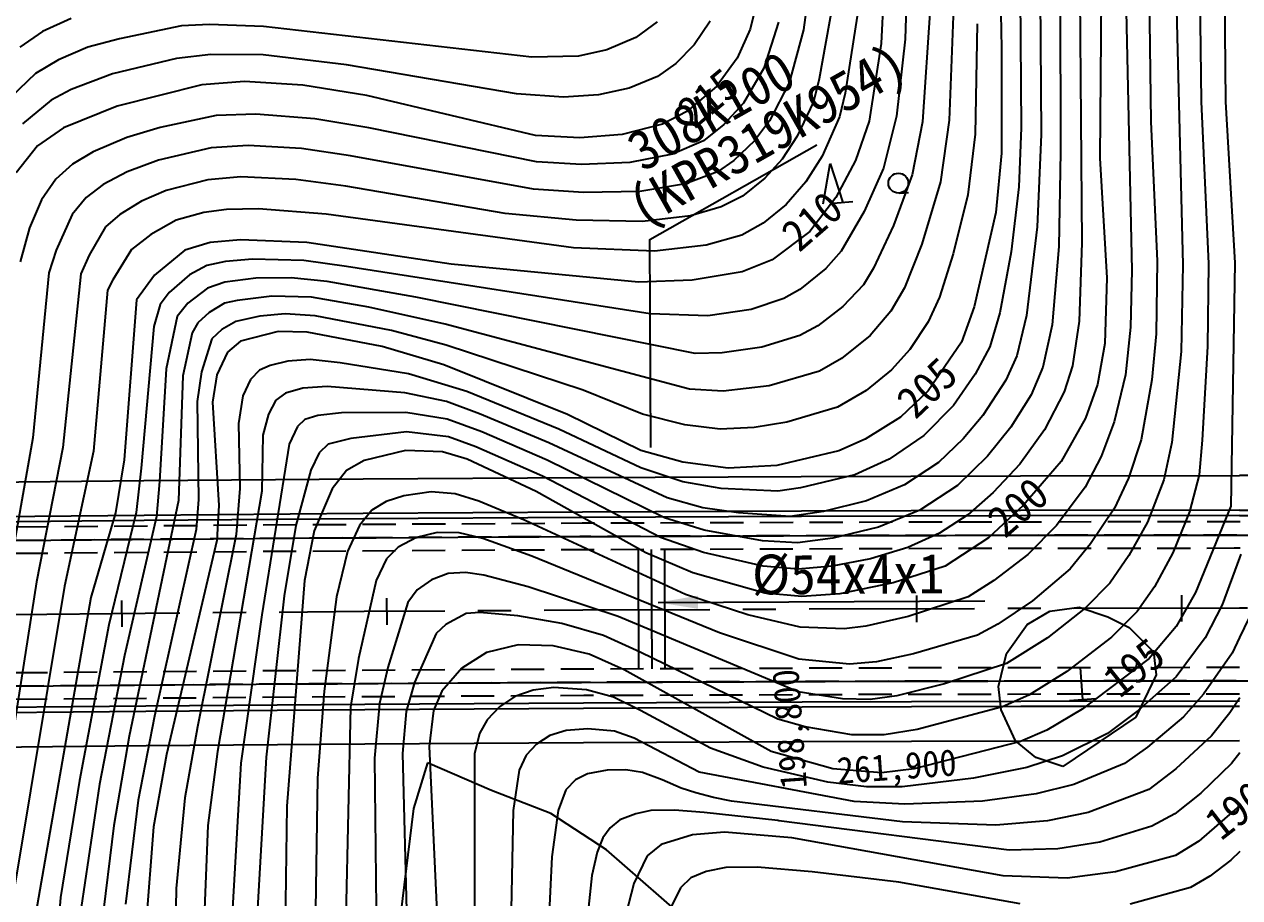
# Model space of a CAD drawing. Header units: millimetres. Extents: x 11366 to 12162, y 1103 to 1810.
# Drawn here: x 11704.6 to 11796.4, y 1455.7 to 1521.6 of the extents above; entities that cross this region are included whole.
import ezdxf
from ezdxf.enums import TextEntityAlignment as Align
from ezdxf.xclip import XClip

# ---------------------------------------------------------------- set-up
doc = ezdxf.new("R2010")
doc.units = ezdxf.units.MM
doc.header["$LTSCALE"] = 10
doc.header["$MEASUREMENT"] = 0
doc.header["$XCLIPFRAME"] = 2
doc.linetypes.add('CENTER', pattern=[2, 1.25, -0.25, 0.25, -0.25])
doc.linetypes.add('HIDDEN', pattern=[0.375, 0.25, -0.125])
doc.layers.add('TZ-BASE', color=253, linetype='Continuous')
doc.layers.add('TZ-CABL', color=4, linetype='Continuous')
doc.styles.add('HANA', font='GulimChe.ttf')
doc.styles.get("Standard").update_dxf_attribs({"font": 'GulimChe.ttf'})
doc.linetypes.add('ZIGZAG', pattern='A,0.0001,-0.2,[131,ltypeshp.shx,S=0.2,R=0,X=-0.2,Y=0],-0.4,[131,ltypeshp.shx,S=0.2,R=180,X=0.2,Y=0],-0.2', length=0.8001)
doc.dimstyles.get("Standard").update_dxf_attribs({"dimtxt": 0.18, "dimasz": 0.18, "dimexe": 0.18, "dimexo": 0.0625, "dimgap": 0.09, "dimtad": 0, "dimtih": 1, "dimtoh": 1, "dimdec": 4, "dimzin": 0, "dimdsep": 46, "dimtxsty": 'Standard', "dimcen": 0.09, "dimadec": 0, "dimazin": 0, "dimtfac": 1, "dimtdec": 4, "dimtofl": 0, "dimtmove": 0, "dimatfit": 3, "dimfxl": 0, "dimtolj": 1, "dimtzin": 0, "dimarcsym": 0})

# ---------------------------------------------------------------- blocks, each defined once
blk = doc.blocks.new('JD-DHDFH546DFH43')
at = {"layer": 'TZ-BASE'}
for p, q in [((325.656, 78.581, 205), (326.357, 48.383, 205)), ((337.225, 73.513, 198), (337.633, 42.822, 198)), ((339.16, 67.235, 197), (340.047, 32.045, 197)), ((343.031, 67.029, 195), (343.262, 44.327, 195)), ((341.17, 66.579, 196), (341.416, 44.348, 196)), ((317.802, 59.417, 210), (317.259, 48.731, 210)), ((332.206, 57.222, 201), (332.423, 33.694, 201)), ((333.897, 57.559, 200), (333.782, 40.095, 200)), ((319.296, 55.973, 209), (319.078, 49.051, 209)), ((335.625, 56.775, 199), (336.188, 31.632, 199)), ((330.761, 54.794, 202), (330.812, 40.555, 202)), ((327.749, 53.638, 204), (327.844, 42.372, 204)), ((329.267, 53.652, 203), (329.331, 41.86, 203)), ((307.957, 52.171, 215), (307.385, 49.814, 215)), ((311.737, 52.216, 213), (311.399, 49.774, 213)), ((313.594, 51.644, 212), (312.591, 46.082, 212)), ((320.95, 51.429, 208), (320.387, 42.832, 208)), ((322.728, 51.441, 207), (322.391, 42.941, 207)), ((256.109, 50.619, 218), (253.955, 49.64, 218)), ((315.445, 50.79, 211), (314.544, 45.001, 211)), ((253.955, 49.64, 218), (252.25, 48.459, 218)), ((264.441, 50.079, 217), (259.752, 49.098, 217)), ((266.551, 50.166, 217), (264.441, 50.079, 217)), ((270.645, 50.018, 217), (266.551, 50.166, 217)), ((290.883, 47.699, 217), (270.645, 50.018, 217)), ((300.365, 50.364, 217), (298.749, 49.18, 217)), ((304.355, 50.432, 216), (303.152, 48.629, 216)), ((307.385, 49.814, 215), (306.4, 47.618, 215)), ((309.516, 50.337, 214), (308.408, 46.886, 214)), ((311.399, 49.774, 213), (310.329, 45.779, 213)), ((324.518, 50.21, 206), (324.35, 41.887, 206)), ((259.752, 49.098, 217), (257.378, 48.448, 217)), ((298.749, 49.18, 217), (296.56, 48.251, 217)), ((317.259, 48.731, 210), (316.366, 42.881, 210)), ((319.078, 49.051, 209), (318.426, 43.251, 209)), ((257.378, 48.448, 217), (255.152, 47.512, 217)), ((266.669, 47.914, 216), (264.071, 47.603, 216)), ((270.605, 47.892, 216), (266.669, 47.914, 216)), ((276.906, 47.121, 216), (270.605, 47.892, 216)), ((294.413, 47.772, 217), (290.883, 47.699, 217)), ((296.56, 48.251, 217), (294.413, 47.772, 217)), ((303.152, 48.629, 216), (301.761, 47.23, 216)), ((326.357, 48.383, 205), (326.357, 40.453, 205)), ((255.152, 47.512, 217), (253.427, 46.466, 217)), ((264.071, 47.603, 216), (259.223, 46.437, 216)), ((289.735, 44.94, 216), (276.906, 47.121, 216)), ((301.761, 47.23, 216), (300.368, 46.258, 216)), ((306.4, 47.618, 215), (304.839, 45.49, 215)), ((308.408, 46.886, 214), (306.864, 44.232, 214)), ((253.427, 46.466, 217), (250.944, 44.117, 217)), ((259.223, 46.437, 216), (256.114, 45.257, 216)), ((300.368, 46.258, 216), (298.233, 45.367, 216)), ((312.591, 46.082, 212), (312.151, 44.327, 212)), ((256.114, 45.257, 216), (254.603, 44.472, 216)), ((265.99, 45.619, 215), (259.588, 44.015, 215)), ((269.2, 45.871, 215), (265.99, 45.619, 215)), ((273.602, 45.586, 215), (269.2, 45.871, 215)), ((278.439, 44.822, 215), (273.602, 45.586, 215)), ((298.233, 45.367, 216), (295.927, 44.852, 216)), ((304.839, 45.49, 215), (302.59, 43.594, 215)), ((310.329, 45.779, 213), (308.842, 42.902, 213)), ((314.544, 45.001, 211), (314.107, 43.199, 211)), ((254.603, 44.472, 216), (252.435, 42.686, 216)), ((291.18, 41.789, 215), (278.439, 44.822, 215)), ((293.27, 44.686, 216), (289.735, 44.94, 216)), ((295.927, 44.852, 216), (293.27, 44.686, 216)), ((306.864, 44.232, 214), (305.389, 42.632, 214)), ((312.151, 44.327, 212), (310.92, 41.757, 212)), ((341.416, 44.348, 196), (341.982, 32.101, 196)), ((343.262, 44.327, 195), (343.956, 32.186, 195)), ((259.588, 44.015, 215), (255.535, 42.38, 215)), ((267.051, 43.304, 214), (262.836, 42.404, 214)), ((270.067, 43.408, 214), (267.051, 43.304, 214)), ((274.508, 43.062, 214), (270.067, 43.408, 214)), ((302.59, 43.594, 215), (300.754, 42.639, 215)), ((314.107, 43.199, 211), (312.798, 40.243, 211)), ((318.426, 43.251, 209), (317.443, 39.342, 209)), ((255.535, 42.38, 215), (253.569, 41.005, 215)), ((262.836, 42.404, 214), (260.307, 41.653, 214)), ((278.584, 42.365, 214), (274.508, 43.062, 214)), ((291.242, 39.805, 214), (278.584, 42.365, 214)), ((300.754, 42.639, 215), (297.71, 41.879, 215)), ((305.389, 42.632, 214), (303.853, 41.397, 214)), ((308.842, 42.902, 213), (307.711, 41.386, 213)), ((316.366, 42.881, 210), (315.328, 39.899, 210)), ((320.387, 42.832, 208), (319.591, 38.824, 208)), ((322.391, 42.941, 207), (321.739, 38.306, 207)), ((327.844, 42.372, 204), (327.656, 37.927, 204)), ((337.633, 42.822, 198), (338.096, 32.346, 198)), ((260.307, 41.653, 214), (257.765, 40.555, 214)), ((294.511, 41.608, 215), (291.18, 41.789, 215)), ((297.71, 41.879, 215), (294.511, 41.608, 215)), ((303.853, 41.397, 214), (301.508, 40.382, 214)), ((307.711, 41.386, 213), (306.136, 39.906, 213)), ((310.92, 41.757, 212), (309.792, 40.007, 212)), ((324.35, 41.887, 206), (323.817, 37.314, 206)), ((329.331, 41.86, 203), (329.046, 34.897, 203)), ((253.569, 41.005, 215), (251.961, 38.974, 215)), ((257.765, 40.555, 214), (256.212, 39.635, 214)), ((266.68, 40.869, 213), (262.713, 39.935, 213)), ((269.47, 41.048, 213), (266.68, 40.869, 213)), ((273.513, 40.809, 213), (269.47, 41.048, 213)), ((277.198, 40.272, 213), (273.513, 40.809, 213)), ((301.508, 40.382, 214), (298.297, 39.746, 214)), ((326.357, 40.453, 205), (325.917, 35.98, 205)), ((330.812, 40.555, 202), (330.685, 33.411, 202)), ((256.212, 39.635, 214), (254.945, 38.491, 214)), ((262.713, 39.935, 213), (260.346, 39.053, 213)), ((291.006, 37.742, 213), (277.198, 40.272, 213)), ((294.642, 39.601, 214), (291.242, 39.805, 214)), ((298.297, 39.746, 214), (294.642, 39.601, 214)), ((306.136, 39.906, 213), (304.904, 39.057, 213)), ((309.792, 40.007, 212), (308.477, 38.566, 212)), ((312.798, 40.243, 211), (311.577, 38.292, 211)), ((312.88, 36.642, 209.94), (313.412, 39.688, 209.94)), ((313.412, 39.688, 209.94), (314.376, 36.75, 209.94)), ((315.328, 39.899, 210), (313.853, 37.126, 210)), ((333.782, 40.095, 200), (334.292, 31.059, 200)), ((260.346, 39.053, 213), (258.542, 38.094, 213)), ((268.915, 38.675, 212), (266.434, 38.441, 212)), ((273.068, 38.48, 212), (268.915, 38.675, 212)), ((304.904, 39.057, 213), (302.486, 38.148, 213)), ((308.477, 38.566, 212), (306.787, 37.206, 212)), ((317.443, 39.342, 209), (315.988, 36.058, 209)), ((319.591, 38.824, 208), (318.202, 34.994, 208)), ((254.945, 38.491, 214), (253.875, 36.936, 214)), ((258.542, 38.094, 213), (257.241, 37.117, 213)), ((263.288, 37.644, 212), (261.424, 36.841, 212)), ((266.434, 38.441, 212), (263.288, 37.644, 212)), ((276.837, 37.978, 212), (273.068, 38.48, 212)), ((288.866, 35.914, 212), (276.837, 37.978, 212)), ((294.795, 37.497, 213), (291.006, 37.742, 213)), ((302.486, 38.148, 213), (299.045, 37.573, 213)), ((311.577, 38.292, 211), (310.097, 36.601, 211)), ((321.739, 38.306, 207), (320.333, 33.608, 207)), ((327.656, 37.927, 204), (327.076, 33.019, 204)), ((253.875, 36.936, 214), (252.98, 34.83, 214)), ((257.241, 37.117, 213), (256.186, 35.832, 213)), ((261.424, 36.841, 212), (259.797, 35.837, 212)), ((299.045, 37.573, 213), (294.795, 37.497, 213)), ((306.787, 37.206, 212), (305.175, 36.405, 212)), ((313.853, 37.126, 210), (311.873, 34.557, 210)), ((313.628, 36.696, 209.94), (315.124, 36.804, 209.94)), ((318.617, 37.452, 209.94), (319.315, 37.503, 209.94)), ((323.817, 37.314, 206), (322.697, 32.873, 206)), ((256.186, 35.832, 213), (254.975, 33.141, 213)), ((259.797, 35.837, 212), (258.715, 34.912, 212)), ((266.118, 35.983, 211), (264.039, 35.402, 211)), ((267.841, 36.22, 211), (266.118, 35.983, 211)), ((270.258, 36.255, 211), (267.841, 36.22, 211)), ((275.363, 35.857, 211), (270.258, 36.255, 211)), ((294.045, 33.31, 211), (275.363, 35.857, 211)), ((294.244, 35.407, 212), (288.866, 35.914, 212)), ((305.175, 36.405, 212), (302.873, 35.741, 212)), ((310.097, 36.601, 211), (308.352, 35.174, 211)), ((315.988, 36.058, 209), (314.232, 33.06, 209)), ((325.917, 35.98, 205), (324.284, 28.864, 205)), ((258.715, 34.912, 212), (257.481, 32.76, 212)), ((264.039, 35.402, 211), (262.118, 34.327, 211)), ((299.254, 35.306, 212), (294.244, 35.407, 212)), ((302.873, 35.741, 212), (299.254, 35.306, 212)), ((308.352, 35.174, 211), (306.745, 34.284, 211)), ((318.202, 34.994, 208), (316.681, 31.778, 208)), ((329.046, 34.897, 203), (328.236, 28.219, 203)), ((252.98, 34.83, 214), (252.257, 32.253, 214)), ((262.118, 34.327, 211), (260.67, 33.191, 211)), ((306.745, 34.284, 211), (304.054, 33.513, 211)), ((311.873, 34.557, 210), (309.04, 32.408, 210)), ((254.975, 33.141, 213), (254.435, 31.434, 213)), ((260.67, 33.191, 211), (259.249, 30.895, 211)), ((264.683, 33.133, 210), (262.402, 31.265, 210)), ((266.606, 33.723, 210), (264.683, 33.133, 210)), ((268.897, 33.928, 210), (266.606, 33.723, 210)), ((273.894, 33.727, 210), (268.897, 33.928, 210)), ((284.801, 32.076, 210), (273.894, 33.727, 210)), ((300.161, 33.077, 211), (294.045, 33.31, 211)), ((304.054, 33.513, 211), (300.161, 33.077, 211)), ((314.232, 33.06, 209), (313.096, 31.752, 209)), ((320.333, 33.608, 207), (319.016, 30.299, 207)), ((330.685, 33.411, 202), (330.175, 27.505, 202)), ((332.423, 33.694, 201), (332.212, 27.798, 201)), ((257.481, 32.76, 212), (256.832, 31.347, 212)), ((267.754, 32.289, 209), (266.358, 31.981, 209)), ((269.804, 32.462, 209), (267.754, 32.289, 209)), ((273.677, 32.362, 209), (269.804, 32.462, 209)), ((276.912, 31.899, 209), (273.677, 32.362, 209)), ((309.04, 32.408, 210), (306.758, 31.512, 210)), ((322.697, 32.873, 206), (321.662, 29.604, 206)), ((327.076, 33.019, 204), (326.23, 28.417, 204)), ((338.096, 32.346, 198), (338.017, 26.83, 198)), ((343.956, 32.186, 195), (343.664, 13.827, 195)), ((254.435, 31.434, 213), (253.214, 18.985, 213)), ((256.832, 31.347, 212), (255.479, 18.259, 212)), ((262.402, 31.265, 210), (261.042, 29.402, 210)), ((265.035, 31.282, 209), (263.507, 29.954, 209)), ((266.358, 31.981, 209), (265.035, 31.282, 209)), ((299.827, 28.337, 209), (276.912, 31.899, 209)), ((298.935, 30.728, 210), (284.801, 32.076, 210)), ((306.758, 31.512, 210), (302.985, 30.869, 210)), ((313.096, 31.752, 209), (311.119, 30.179, 209)), ((316.681, 31.778, 208), (315.926, 30.516, 208)), ((336.188, 31.632, 199), (336.093, 27.323, 199)), ((340.047, 32.045, 197), (339.906, 25.499, 197)), ((341.982, 32.101, 196), (341.892, 25.884, 196)), ((259.249, 30.895, 211), (258.858, 30.132, 211)), ((266.412, 30.28, 208), (264.923, 29.139, 208)), ((267.715, 30.736, 208), (266.412, 30.28, 208)), ((270.044, 31.036, 208), (267.715, 30.736, 208)), ((272.719, 31.053, 208), (270.044, 31.036, 208)), ((275.446, 30.767, 208), (272.719, 31.053, 208)), ((282.129, 29.589, 208), (275.446, 30.767, 208)), ((302.985, 30.869, 210), (298.935, 30.728, 210)), ((315.926, 30.516, 208), (314.369, 28.887, 208)), ((319.016, 30.299, 207), (318.003, 28.531, 207)), ((334.292, 31.059, 200), (334.158, 26.106, 200)), ((258.858, 30.132, 211), (257.789, 17.966, 211)), ((261.042, 29.402, 210), (260.106, 17.334, 210)), ((263.507, 29.954, 209), (262.843, 29.033, 209)), ((271.257, 29.682, 207), (268.645, 29.335, 207)), ((274.259, 29.593, 207), (271.257, 29.682, 207)), ((278.583, 28.844, 207), (274.259, 29.593, 207)), ((303.214, 25.348, 208), (282.129, 29.589, 208)), ((309.912, 29.489, 209), (307.454, 28.676, 209)), ((311.119, 30.179, 209), (309.912, 29.489, 209)), ((321.662, 29.604, 206), (320.813, 27.727, 206)), ((262.843, 29.033, 209), (262.353, 27.374, 209)), ((264.923, 29.139, 208), (264.111, 28.139, 208)), ((267.701, 29.148, 207), (266.531, 28.434, 207)), ((268.645, 29.335, 207), (267.701, 29.148, 207)), ((284.352, 27.568, 207), (278.583, 28.844, 207)), ((307.454, 28.676, 209), (304.182, 28.176, 209)), ((314.369, 28.887, 208), (312.476, 27.423, 208)), ((318.003, 28.531, 207), (316.428, 26.707, 207)), ((324.284, 28.864, 205), (323.334, 26.189, 205)), ((264.111, 28.139, 208), (263.297, 24.184, 208)), ((265.674, 27.649, 207), (265.24, 26.915, 207)), ((266.531, 28.434, 207), (265.674, 27.649, 207)), ((268.55, 27.767, 206), (267.483, 27.162, 206)), ((270.354, 28.151, 206), (268.55, 27.767, 206)), ((272.275, 28.337, 206), (270.354, 28.151, 206)), ((274.531, 28.192, 206), (272.275, 28.337, 206)), ((280.304, 27.076, 206), (274.531, 28.192, 206)), ((302.782, 22.643, 207), (284.352, 27.568, 207)), ((304.182, 28.176, 209), (299.827, 28.337, 209)), ((320.813, 27.727, 206), (319.432, 25.66, 206)), ((326.23, 28.417, 204), (325.471, 25.853, 204)), ((328.236, 28.219, 203), (327.494, 25.171, 203)), ((332.212, 27.798, 201), (331.695, 24.423, 201)), ((262.353, 27.374, 209), (261.41, 16.705, 209)), ((265.24, 26.915, 207), (264.533, 23.653, 207)), ((267.483, 27.162, 206), (266.725, 26.462, 206)), ((271.751, 27.015, 205), (268.887, 26.268, 205)), ((273.941, 26.952, 205), (271.751, 27.015, 205)), ((279.602, 25.886, 205), (273.941, 26.952, 205)), ((284.429, 25.964, 206), (280.304, 27.076, 206)), ((311.12, 26.696, 208), (308.265, 25.833, 208)), ((312.476, 27.423, 208), (311.12, 26.696, 208)), ((316.428, 26.707, 207), (314.262, 24.964, 207)), ((330.175, 27.505, 202), (329.468, 24.308, 202)), ((336.093, 27.323, 199), (335.714, 23.726, 199)), ((338.017, 26.83, 198), (337.693, 23.365, 198)), ((266.725, 26.462, 206), (265.941, 23.975, 206)), ((268.887, 26.268, 205), (267.904, 25.445, 205)), ((284.245, 24.486, 205), (279.602, 25.886, 205)), ((294.762, 22.572, 206), (284.429, 25.964, 206)), ((308.265, 25.833, 208), (305.258, 25.394, 208)), ((323.334, 26.189, 205), (320.8, 22.527, 205)), ((325.471, 25.853, 204), (324.368, 23.791, 204)), ((334.158, 26.106, 200), (333.599, 23.008, 200)), ((341.892, 25.884, 196), (341.497, 18.801, 196)), ((267.904, 25.445, 205), (267.115, 23.734, 205)), ((274.167, 24.887, 204), (272.48, 24.772, 204)), ((276.431, 24.644, 204), (274.167, 24.887, 204)), ((305.258, 25.394, 208), (303.214, 25.348, 208)), ((314.262, 24.964, 207), (312.603, 24.02, 207)), ((319.432, 25.66, 206), (318.042, 24.11, 206)), ((327.494, 25.171, 203), (326.685, 23.343, 203)), ((339.906, 25.499, 197), (339.197, 18.629, 197)), ((263.297, 24.184, 208), (262.788, 15.685, 208)), ((265.941, 23.975, 206), (265.617, 21.723, 206)), ((270.324, 24.083, 204), (269.644, 23.394, 204)), ((271.138, 24.44, 204), (270.324, 24.083, 204)), ((272.48, 24.772, 204), (271.138, 24.44, 204)), ((281.583, 23.802, 204), (276.431, 24.644, 204)), ((293.578, 20.747, 205), (284.245, 24.486, 205)), ((312.603, 24.02, 207), (308.808, 22.911, 207)), ((318.042, 24.11, 206), (316.133, 22.562, 206)), ((329.468, 24.308, 202), (328.575, 22.23, 202)), ((331.695, 24.423, 201), (331.083, 22.447, 201)), ((264.533, 23.653, 207), (264.21, 14.263, 207)), ((267.115, 23.734, 205), (266.793, 21.665, 205)), ((269.644, 23.394, 204), (269.071, 22.14, 204)), ((285.98, 22.475, 204), (281.583, 23.802, 204)), ((324.368, 23.791, 204), (322.718, 21.423, 204)), ((326.685, 23.343, 203), (324.949, 20.678, 203)), ((333.599, 23.008, 200), (332.68, 20.455, 200)), ((335.714, 23.726, 199), (334.865, 20.188, 199)), ((337.693, 23.365, 198), (336.881, 18.844, 198)), ((269.071, 22.14, 204), (268.747, 20.063, 204)), ((272.303, 22.355, 203), (271.576, 21.837, 203)), ((273.611, 22.72, 203), (272.303, 22.355, 203)), ((275.434, 22.856, 203), (273.611, 22.72, 203)), ((281.298, 22.379, 203), (275.434, 22.856, 203)), ((284.437, 21.714, 203), (281.298, 22.379, 203)), ((292.931, 19.645, 204), (285.98, 22.475, 204)), ((299.236, 20.758, 206), (294.762, 22.572, 206)), ((305.326, 22.503, 207), (302.782, 22.643, 207)), ((308.808, 22.911, 207), (305.326, 22.503, 207)), ((316.133, 22.562, 206), (313.977, 21.308, 206)), ((320.8, 22.527, 205), (318.717, 20.553, 205)), ((328.575, 22.23, 202), (327.058, 19.783, 202)), ((331.083, 22.447, 201), (329.606, 19.598, 201)), ((265.617, 21.723, 206), (265.72, 14.319, 206)), ((266.793, 21.665, 205), (267.263, 13.879, 205)), ((271.576, 21.837, 203), (271.001, 20.773, 203)), ((286.939, 20.803, 203), (284.437, 21.714, 203)), ((313.977, 21.308, 206), (310.139, 20.161, 206)), ((322.718, 21.423, 204), (320.49, 19.149, 204)), ((271.001, 20.773, 203), (270.592, 19.178, 203)), ((273.757, 20.37, 202), (273.195, 19.834, 202)), ((274.742, 20.668, 202), (273.757, 20.37, 202)), ((276.525, 20.869, 202), (274.742, 20.668, 202)), ((281.388, 20.888, 202), (276.525, 20.869, 202)), ((284.51, 20.38, 202), (281.388, 20.888, 202)), ((287.121, 19.431, 202), (284.51, 20.38, 202)), ((292.18, 18.613, 203), (286.939, 20.803, 203)), ((299.128, 18.019, 205), (293.578, 20.747, 205)), ((302.431, 19.952, 206), (299.236, 20.758, 206)), ((318.717, 20.553, 205), (316.06, 18.877, 205)), ((324.949, 20.678, 203), (323.46, 18.903, 203)), ((332.68, 20.455, 200), (330.848, 17.205, 200)), ((334.865, 20.188, 199), (333.866, 17.578, 199)), ((268.747, 20.063, 204), (268.837, 15.164, 204)), ((273.195, 19.834, 202), (272.57, 18.501, 202)), ((281.418, 19.43, 201), (277.237, 18.93, 201)), ((284.591, 19.061, 201), (281.418, 19.43, 201)), ((292.059, 17.297, 202), (287.121, 19.431, 202)), ((299.11, 16.712, 204), (292.931, 19.645, 204)), ((305.118, 19.644, 206), (302.431, 19.952, 206)), ((307.672, 19.754, 206), (305.118, 19.644, 206)), ((310.139, 20.161, 206), (307.672, 19.754, 206)), ((327.058, 19.783, 202), (325.295, 17.597, 202)), ((329.606, 19.598, 201), (327.732, 17.004, 201)), ((253.214, 18.985, 213), (251.301, 8.148, 213)), ((272.57, 18.501, 202), (270.497, 5.632, 202)), ((270.592, 19.178, 203), (270.5, 14.964, 203)), ((275.524, 18.511, 201), (274.842, 17.85, 201)), ((277.237, 18.93, 201), (275.524, 18.511, 201)), ((286.665, 18.313, 201), (284.591, 19.061, 201)), ((301.11, 14.448, 203), (292.18, 18.613, 203)), ((316.06, 18.877, 205), (314.068, 18.002, 205)), ((320.49, 19.149, 204), (317.864, 17.365, 204)), ((323.46, 18.903, 203), (321.583, 17.122, 203)), ((336.881, 18.844, 198), (335.934, 15.937, 198)), ((339.197, 18.629, 197), (338.607, 15.813, 197)), ((341.497, 18.801, 196), (341.26, 16.19, 196)), ((255.479, 18.259, 212), (253.487, 8.126, 212)), ((257.789, 17.966, 211), (255.616, 7.779, 211)), ((274.842, 17.85, 201), (274.2, 16.552, 201)), ((281.352, 18.022, 200), (278.227, 17.275, 200)), ((284.146, 17.922, 200), (281.352, 18.022, 200)), ((286.001, 17.364, 200), (284.146, 17.922, 200)), ((291.703, 16.079, 201), (286.665, 18.313, 201)), ((302.279, 17.143, 205), (299.128, 18.019, 205)), ((314.068, 18.002, 205), (309.375, 16.902, 205)), ((325.295, 17.597, 202), (323.017, 15.397, 202)), ((333.866, 17.578, 199), (332.656, 15.256, 199)), ((260.106, 17.334, 210), (259.453, 13.326, 210)), ((261.41, 16.705, 209), (261.028, 13.361, 209)), ((274.2, 16.552, 201), (273.083, 12.378, 201)), ((278.227, 17.275, 200), (276.909, 16.509, 200)), ((291.219, 14.943, 200), (286.001, 17.364, 200)), ((300.916, 12.946, 202), (292.059, 17.297, 202)), ((302.289, 15.661, 204), (299.11, 16.712, 204)), ((305.72, 16.699, 205), (302.279, 17.143, 205)), ((309.375, 16.902, 205), (305.72, 16.699, 205)), ((317.864, 17.365, 204), (315.281, 16.189, 204)), ((321.583, 17.122, 203), (319.028, 15.449, 203)), ((327.732, 17.004, 201), (325.719, 14.846, 201)), ((330.848, 17.205, 200), (327.98, 13.881, 200)), ((262.788, 15.685, 208), (262.553, 13.051, 208)), ((276.909, 16.509, 200), (275.816, 15.127, 200)), ((300.608, 11.463, 201), (291.703, 16.079, 201)), ((305.176, 15.155, 204), (302.289, 15.661, 204)), ((315.281, 16.189, 204), (311.162, 15.204, 204)), ((335.934, 15.937, 198), (334.875, 13.685, 198)), ((338.607, 15.813, 197), (337.371, 12.62, 197)), ((341.26, 16.19, 196), (340.547, 13.399, 196)), ((348.726, 16.129, -255), (344.303, 16.129, -255)), ((348.726, 16.129, -255), (344.303, 16.129, -255)), ((270.5, 14.964, 203), (267.169, -4.674, 203)), ((268.837, 15.164, 204), (268.574, 11.69, 204)), ((275.816, 15.127, 200), (274.469, 11.972, 200)), ((283.294, 14.901, 199), (281.22, 14.616, 199)), ((285.109, 14.757, 199), (283.294, 14.901, 199)), ((286.898, 14.203, 199), (285.109, 14.757, 199)), ((299.494, 10.295, 200), (291.219, 14.943, 200)), ((309.452, 14.963, 204), (305.176, 15.155, 204)), ((311.162, 15.204, 204), (309.452, 14.963, 204)), ((319.028, 15.449, 203), (316.161, 14.218, 203)), ((323.017, 15.397, 202), (320.191, 13.533, 202)), ((325.719, 14.846, 201), (323.808, 13.171, 201)), ((332.656, 15.256, 199), (330.492, 12.361, 199)), ((264.21, 14.263, 207), (260.502, -3.523, 207)), ((265.72, 14.319, 206), (265.563, 12.057, 206)), ((267.263, 13.879, 205), (267.122, 11.242, 205)), ((279.886, 14.18, 199), (278.815, 13.52, 199)), ((281.22, 14.616, 199), (279.886, 14.18, 199)), ((290.398, 12.757, 199), (286.898, 14.203, 199)), ((303.803, 13.708, 203), (301.11, 14.448, 203)), ((316.161, 14.218, 203), (312.905, 13.422, 203)), ((327.98, 13.881, 200), (325.359, 11.436, 200)), ((343.664, 13.827, 195), (341.005, 7.32, 195)), ((259.453, 13.326, 210), (257.588, 6.926, 210)), ((261.028, 13.361, 209), (258.968, 4.866, 209)), ((262.553, 13.051, 208), (260.128, 2.554, 208)), ((278.815, 13.52, 199), (277.87, 12.372, 199)), ((303.9, 12.015, 202), (300.916, 12.946, 202)), ((306.485, 13.315, 203), (303.803, 13.708, 203)), ((310.401, 13.038, 203), (306.485, 13.315, 203)), ((312.905, 13.422, 203), (310.401, 13.038, 203)), ((320.191, 13.533, 202), (317.058, 12.245, 202)), ((323.808, 13.171, 201), (321.657, 11.785, 201)), ((334.875, 13.685, 198), (333.077, 10.975, 198)), ((340.547, 13.399, 196), (339.282, 10.296, 196)), ((344.308, 13.529, -255), (360.707, 13.527, -255)), ((344.308, 13.129, -255), (360.706, 13.127, -255)), ((265.563, 12.057, 206), (262.411, -2.006, 206)), ((273.083, 12.378, 201), (272.205, 7.066, 201)), ((274.469, 11.972, 200), (273.717, 8.208, 200)), ((277.87, 12.372, 199), (276.979, 10.406, 199)), ((302.503, 7.168, 199), (290.398, 12.757, 199)), ((308.299, 11.216, 202), (303.9, 12.015, 202)), ((317.058, 12.245, 202), (313.622, 11.423, 202)), ((330.492, 12.361, 199), (328.327, 10.184, 199)), ((337.371, 12.62, 197), (335.956, 10.098, 197)), ((267.122, 11.242, 205), (263.312, -4.904, 205)), ((268.574, 11.69, 204), (265.656, -2.832, 204)), ((282.19, 11.472, 198), (280.801, 10.742, 198)), ((283.757, 11.83, 198), (282.19, 11.472, 198)), ((285.397, 11.82, 198), (283.757, 11.83, 198)), ((287.183, 11.383, 198), (285.397, 11.82, 198)), ((290.89, 10.057, 198), (287.183, 11.383, 198)), ((303.846, 10.321, 201), (300.608, 11.463, 201)), ((310.944, 11.068, 202), (308.299, 11.216, 202)), ((313.622, 11.423, 202), (310.944, 11.068, 202)), ((321.657, 11.785, 201), (319.274, 10.704, 201)), ((325.359, 11.436, 200), (322.084, 9.295, 200)), ((276.979, 10.406, 199), (276.155, 6.976, 199)), ((280.801, 10.742, 198), (279.931, 9.844, 198)), ((303.051, 8.787, 200), (299.494, 10.295, 200)), ((308.343, 9.293, 201), (303.846, 10.321, 201)), ((319.274, 10.704, 201), (316.47, 9.86, 201)), ((328.327, 10.184, 199), (325.769, 8.208, 199)), ((333.077, 10.975, 198), (331.53, 9.109, 198)), ((335.956, 10.098, 197), (334.532, 8.021, 197)), ((339.282, 10.296, 196), (337.891, 7.739, 196)), ((344.414, 10.211, -61), (344.313, 9.934, -61)), ((279.931, 9.844, 198), (279.135, 8.206, 198)), ((305.057, 4.259, 198), (290.89, 10.057, 198)), ((310.995, 9.072, 201), (308.343, 9.293, 201)), ((313.552, 9.288, 201), (310.995, 9.072, 201)), ((316.47, 9.86, 201), (313.552, 9.288, 201)), ((322.084, 9.295, 200), (318.163, 8.051, 200)), ((344.313, 9.934, 194), (343.01, 6.375, 194)), ((283.312, 8.267, 197), (282.225, 7.511, 197)), ((284.582, 8.744, 197), (283.312, 8.267, 197)), ((285.871, 8.832, 197), (284.582, 8.744, 197)), ((287.258, 8.609, 197), (285.871, 8.832, 197)), ((290.606, 7.74, 197), (287.258, 8.609, 197)), ((308.474, 7.272, 200), (303.051, 8.787, 200)), ((331.53, 9.109, 198), (328.694, 6.687, 198)), ((253.487, 8.126, 212), (249.63, -16.614, 212)), ((255.616, 7.779, 211), (251.765, -15.384, 211)), ((273.717, 8.208, 200), (272.386, -8.802, 200)), ((279.135, 8.206, 198), (277.802, 2.334, 198)), ((282.225, 7.511, 197), (281.524, 6.558, 197)), ((297.397, 5.501, 197), (290.606, 7.74, 197)), ((318.163, 8.051, 200), (314.144, 7.2, 200)), ((325.769, 8.208, 199), (323.838, 6.983, 199)), ((334.532, 8.021, 197), (332.683, 6.153, 197)), ((337.891, 7.739, 196), (336.588, 5.887, 196)), ((257.588, 6.926, 210), (253.366, -17.28, 210)), ((259.921, 6.719), (259.939, 4.719)), ((272.205, 7.066, 201), (270.828, -5.117, 201)), ((276.155, 6.976, 199), (275.221, -0.139, 199)), ((279.922, 6.879), (279.936, 4.879)), ((281.524, 6.558, 197), (280.02, 1.652, 197)), ((299.924, 6.999), (299.934, 4.999)), ((307.203, 5.626, 199), (302.503, 7.168, 199)), ((311.281, 7.003, 200), (308.474, 7.272, 200)), ((314.144, 7.2, 200), (311.281, 7.003, 200)), ((323.838, 6.983, 199), (319.313, 5.497, 199)), ((319.926, 7.079), (319.932, 5.079)), ((328.694, 6.687, 198), (326.059, 4.928, 198)), ((341.005, 7.32, 195), (339.536, 4.747, 195)), ((339.928, 7.119), (339.93, 5.119)), ((270.497, 5.632, 202), (268.911, -5.555, 202)), ((285.927, 5.73, 196), (284.403, 4.898, 196)), ((286.961, 5.796, 196), (285.927, 5.73, 196)), ((289.829, 5.555, 196), (286.961, 5.796, 196)), ((293.151, 4.966, 196), (289.829, 5.555, 196)), ((311.14, 4.701, 199), (307.203, 5.626, 199)), ((328.295, 4.91, 195.32), (329.989, 5.895, 195.32)), ((332.683, 6.153, 197), (329.825, 3.888, 197)), ((329.989, 5.895, 195.32), (332.212, 6.205, 195.32)), ((332.212, 6.205, 195.32), (334.369, 5.488, 195.32)), ((336.588, 5.887, 196), (334.658, 3.955, 196)), ((343.01, 6.375, 194), (341.719, 3.886, 194)), ((258.968, 4.866, 209), (256.742, -6.877, 209)), ((284.403, 4.898, 196), (283.665, 4.227, 196)), ((296.291, 4.068, 196), (293.151, 4.966, 196)), ((310.996, -0.178, 197), (297.397, 5.501, 197)), ((314.467, 4.57, 199), (311.14, 4.701, 199)), ((316.11, 4.771, 199), (314.467, 4.57, 199)), ((319.313, 5.497, 199), (316.11, 4.771, 199)), ((326.059, 4.928, 198), (324.542, 4.098, 198)), ((326.718, 2.721, 195.32), (328.295, 4.91, 195.32)), ((334.369, 5.488, 195.32), (335.973, 4.661, 195.32)), ((335.973, 4.661, 195.32), (337.819, 2.829, 195.32)), ((339.536, 4.747, 195), (337.495, 2.325, 195)), ((345.022, 5.375, -62), (344.322, 3.919, -62)), ((283.665, 4.227, 196), (282.038, 0.522, 196)), ((299.071, 2.821, 196), (296.291, 4.068, 196)), ((311.035, 2.29, 198), (305.057, 4.259, 198)), ((324.542, 4.098, 198), (319.7, 2.689, 198)), ((329.825, 3.888, 197), (326.735, 1.957, 197)), ((334.658, 3.955, 196), (331.29, 1.342, 196)), ((341.719, 3.886, 194), (339.526, 0.958, 194)), ((344.322, 3.919, 193), (343.751, 2.732, 193)), ((287.463, 2.781, 195), (285.602, 1.605, 195)), ((289.867, 3.366, 195), (287.463, 2.781, 195)), ((292.499, 3.294, 195), (289.867, 3.366, 195)), ((295.222, 2.648, 195), (292.499, 3.294, 195)), ((309.461, -2.246, 196), (299.071, 2.821, 196)), ((337.819, 2.829, 195.32), (338.034, 1.1, 195.32)), ((260.128, 2.554, 208), (258.259, -7.138, 208)), ((277.802, 2.334, 198), (277.205, -1.335, 198)), ((297.873, 1.476, 195), (295.222, 2.648, 195)), ((314.863, 1.9, 198), (311.035, 2.29, 198)), ((316.908, 2.082, 198), (314.863, 1.9, 198)), ((319.7, 2.689, 198), (316.908, 2.082, 198)), ((326.735, 1.957, 197), (322.041, 0.415, 197)), ((326.126, 0.222, 195.32), (326.718, 2.721, 195.32)), ((337.495, 2.325, 195), (332.426, -1.49, 195)), ((343.751, 2.732, 193), (341.595, -0.354, 193)), ((280.02, 1.652, 197), (279.388, -1.06, 197)), ((285.602, 1.605, 195), (284.093, -0.128, 195)), ((308.954, -4.684, 195), (297.873, 1.476, 195)), ((331.29, 1.342, 196), (328.409, -0.435, 196)), ((332.484, -0.763, 195.88), (332.311, 1.63, 195.88)), ((338.034, 1.1, 195.32), (336.5, -2.098, 195.32)), ((339.526, 0.958, 194), (336.653, -1.58, 194)), ((282.038, 0.522, 196), (281.413, -1.665, 196)), ((292.56, 0.148, 194), (290.98, -0.057, 194)), ((295.024, -0.023, 194), (292.56, 0.148, 194)), ((322.041, 0.415, 197), (318.45, -0.488, 197)), ((326.334, -1.547, 195.32), (326.126, 0.222, 195.32)), ((275.221, -0.139, 199), (274.717, -6.691, 199)), ((284.093, -0.128, 195), (283.457, -1.598, 195)), ((289.603, -0.544, 194), (288.456, -1.311, 194)), ((290.98, -0.057, 194), (289.603, -0.544, 194)), ((297.048, -0.595, 194), (295.024, -0.023, 194)), ((299.101, -1.578, 194), (297.048, -0.595, 194)), ((314.34, -0.717, 197), (310.996, -0.178, 197)), ((316.431, -0.76, 197), (314.34, -0.717, 197)), ((318.45, -0.488, 197), (316.431, -0.76, 197)), ((328.409, -0.435, 196), (326.426, -1.309, 196)), ((331.486, -0.835, 195.88), (333.481, -0.692, 195.88)), ((341.595, -0.354, 193), (340.085, -2.056, 193)), ((344.329, -0.633, 192), (343.588, -1.763, 192)), ((277.205, -1.335, 198), (276.858, -17.136, 198)), ((279.388, -1.06, 197), (279.02, -5.189, 197)), ((281.413, -1.665, 196), (281.136, -4.842, 196)), ((283.457, -1.598, 195), (283.151, -4.317, 195)), ((288.456, -1.311, 194), (287.53, -2.291, 194)), ((304.373, -4.436, 194), (299.101, -1.578, 194)), ((326.426, -1.309, 196), (319.988, -3.031, 196)), ((327.414, -3.876, 195.32), (326.334, -1.547, 195.32)), ((332.426, -1.49, 195), (329.762, -3.065, 195)), ((336.653, -1.58, 194), (334.351, -3.315, 194)), ((343.588, -1.763, 192), (342.198, -3.507, 192)), ((262.411, -2.006, 206), (261.175, -8.365, 206)), ((287.53, -2.291, 194), (286.931, -3.319, 194)), ((311.514, -2.819, 196), (309.461, -2.246, 196)), ((336.5, -2.098, 195.32), (330.983, -5.824, 195.32)), ((340.085, -2.056, 193), (337.358, -4.363, 193)), ((260.502, -3.523, 207), (259.325, -10.265, 207)), ((265.656, -2.832, 204), (264.694, -8.168, 204)), ((286.931, -3.319, 194), (286.551, -4.858, 194)), ((292.24, -3.484, 193), (291.243, -4.125, 193)), ((293.471, -3.112, 193), (292.24, -3.484, 193)), ((295.127, -2.966, 193), (293.471, -3.112, 193)), ((297.142, -3.144, 193), (295.127, -2.966, 193)), ((298.62, -3.673, 193), (297.142, -3.144, 193)), ((315.053, -3.425, 196), (311.514, -2.819, 196)), ((317.495, -3.437, 196), (315.053, -3.425, 196)), ((319.988, -3.031, 196), (317.495, -3.437, 196)), ((329.762, -3.065, 195), (327.78, -3.94, 195)), ((334.351, -3.315, 194), (330.942, -5.007, 194)), ((342.198, -3.507, 192), (339.517, -5.994, 192)), ((283.151, -4.317, 195), (283.857, -19.535, 195)), ((291.243, -4.125, 193), (290.469, -4.968, 193)), ((303.525, -6.244, 193), (298.62, -3.673, 193)), ((308.346, -5.856, 194), (304.373, -4.436, 194)), ((327.78, -3.94, 195), (319.757, -6.001, 195)), ((328.938, -5.129, 195.32), (327.414, -3.876, 195.32)), ((337.358, -4.363, 193), (335.641, -5.592, 193)), ((263.312, -4.904, 205), (262.322, -10.369, 205)), ((267.169, -4.674, 203), (266.42, -10.274, 203)), ((270.828, -5.117, 201), (269.482, -28.913, 201)), ((279.02, -5.189, 197), (279.14, -16.514, 197)), ((281.136, -4.842, 196), (281.454, -17.65, 196)), ((286.551, -4.858, 194), (286.572, -19.167, 194)), ((290.469, -4.968, 193), (289.933, -6.1, 193)), ((313.61, -5.983, 195), (308.954, -4.684, 195)), ((330.942, -5.007, 194), (328.256, -5.894, 194)), ((330.983, -5.824, 195.32), (328.938, -5.129, 195.32)), ((344.335, -4.781, 191), (343.698, -5.586, 191)), ((268.911, -5.555, 202), (267.239, -35.194, 202)), ((283.01, -5.55, 196.72), (281.953, -8.975, 196.72)), ((287.842, -7.638, 196.72), (283.01, -5.55, 196.72)), ((289.933, -6.1, 193), (289.477, -9.141, 193)), ((295.087, -6.365, 192), (294.185, -6.815, 192)), ((296.581, -6.092, 192), (295.087, -6.365, 192)), ((297.981, -6.068, 192), (296.581, -6.092, 192)), ((299.256, -6.268, 192), (297.981, -6.068, 192)), ((300.737, -6.816, 192), (299.256, -6.268, 192)), ((315.235, -8.453, 193), (303.525, -6.244, 193)), ((313.227, -7.004, 194), (308.346, -5.856, 194)), ((317.292, -6.299, 195), (313.61, -5.983, 195)), ((319.757, -6.001, 195), (317.292, -6.299, 195)), ((328.256, -5.894, 194), (324.235, -6.693, 194)), ((335.641, -5.592, 193), (331.813, -7.168, 193)), ((339.517, -5.994, 192), (337.476, -7.543, 192)), ((343.698, -5.586, 191), (341.405, -7.818, 191)), ((256.742, -6.877, 209), (255.32, -15.691, 209)), ((258.259, -7.138, 208), (256.878, -16.444, 208)), ((274.717, -6.691, 199), (274.57, -16.616, 199)), ((294.185, -6.815, 192), (293.465, -7.574, 192)), ((302.171, -7.446, 192), (300.737, -6.816, 192)), ((316.162, -7.349, 194), (313.227, -7.004, 194)), ((324.235, -6.693, 194), (318.853, -7.347, 194)), ((331.813, -7.168, 193), (328.955, -7.876, 193)), ((264.694, -8.168, 204), (264.039, -15.016, 204)), ((292.337, -9.35, 196.72), (287.842, -7.638, 196.72)), ((293.465, -7.574, 192), (292.878, -9.131, 192)), ((303.271, -7.812, 192), (302.171, -7.446, 192)), ((304.606, -8.161, 192), (303.271, -7.812, 192)), ((305.955, -8.437, 192), (304.606, -8.161, 192)), ((318.853, -7.347, 194), (316.162, -7.349, 194)), ((328.955, -7.876, 193), (324.92, -8.436, 193)), ((337.476, -7.543, 192), (332.886, -9.288, 192)), ((341.405, -7.818, 191), (339.437, -9.398, 191)), ((261.175, -8.365, 206), (260.224, -16.206, 206)), ((272.386, -8.802, 200), (272.27, -18.335, 200)), ((281.953, -8.975, 196.72), (280.988, -17.015, 196.72)), ((289.477, -9.141, 193), (288.956, -36.654, 193)), ((292.878, -9.131, 192), (292.409, -12.634, 192)), ((299.881, -9.13, 191), (298.748, -9.395, 191)), ((301.661, -9.107, 191), (299.881, -9.13, 191)), ((303.901, -9.286, 191), (301.661, -9.107, 191)), ((318.884, -9.981, 192), (305.955, -8.437, 192)), ((319.048, -8.65, 193), (315.235, -8.453, 193)), ((324.92, -8.436, 193), (319.048, -8.65, 193)), ((344.341, -8.753, 190), (341.255, -11.461, 190)), ((296.526, -12.106, 196.72), (292.337, -9.35, 196.72)), ((297.523, -9.85, 191), (296.806, -10.452, 191)), ((298.748, -9.395, 191), (297.523, -9.85, 191)), ((309.467, -9.897, 191), (303.901, -9.286, 191)), ((309.546, -9.904, 191), (309.467, -9.897, 191)), ((326.929, -12.124, 191), (309.546, -9.904, 191)), ((325.926, -10.232, 192), (318.884, -9.981, 192)), ((329.825, -9.904, 192), (325.926, -10.232, 192)), ((332.886, -9.288, 192), (329.825, -9.904, 192)), ((339.437, -9.398, 191), (337.698, -10.316, 191)), ((259.325, -10.265, 207), (258.373, -18.038, 207)), ((262.322, -10.369, 205), (261.569, -20.088, 205)), ((266.42, -10.274, 203), (265.611, -31.076, 203)), ((296.806, -10.452, 191), (296.257, -11.199, 191)), ((303.02, -10.966, 190), (300.647, -11.699, 190)), ((305.424, -10.783, 190), (303.02, -10.966, 190)), ((310.517, -11.199, 190), (305.424, -10.783, 190)), ((337.698, -10.316, 191), (333.772, -11.515, 191)), ((296.257, -11.199, 191), (295.813, -12.281, 191)), ((300.647, -11.699, 190), (299.607, -12.566, 190)), ((326.484, -14.069, 190), (310.517, -11.199, 190)), ((333.772, -11.515, 191), (330.591, -12.016, 191)), ((341.255, -11.461, 190), (339.476, -12.521, 190)), ((292.409, -12.634, 192), (291.981, -20.861, 192)), ((295.813, -12.281, 191), (295.418, -14.037, 191)), ((302.066, -16.93, 196.72), (296.526, -12.106, 196.72)), ((299.607, -12.566, 190), (298.584, -14.655, 190)), ((330.591, -12.016, 191), (326.929, -12.124, 191)), ((339.476, -12.521, 190), (334.944, -13.76, 190)), ((344.347, -12.218, 189), (343.65, -12.892, 189)), ((304.055, -13.732, 189), (302.888, -14.209, 189)), ((305.543, -13.436, 189), (304.055, -13.732, 189)), ((307.894, -13.423, 189), (305.543, -13.436, 189)), ((312.05, -13.759, 189), (307.894, -13.423, 189)), ((318.609, -14.546, 189), (312.05, -13.759, 189)), ((334.944, -13.76, 190), (331.309, -14.243, 190)), ((343.65, -12.892, 189), (342.071, -14.084, 189)), ((295.418, -14.037, 191), (294.765, -20.128, 191)), ((298.584, -14.655, 190), (297.775, -17.761, 190)), ((302.888, -14.209, 189), (302.117, -14.959, 189)), ((327.762, -16.17, 189), (318.609, -14.546, 189)), ((331.309, -14.243, 190), (326.484, -14.069, 190)), ((342.071, -14.084, 189), (340.614, -14.936, 189)), ((264.039, -15.016, 204), (263.724, -32.235, 204)), ((302.117, -14.959, 189), (301.222, -16.768, 189)), ((340.614, -14.936, 189), (336.061, -16.207, 189)), ((255.32, -15.691, 209), (252.718, -43.974, 209))]:
    blk.add_line(p, q, dxfattribs=at)
blk.add_circle((318.563, 38.2, 209.94), 0.75, dxfattribs=at)
for radius in [10010, 10010, 10007.4, 10007, 9993, 9992.6, 9990, 9990]:
    blk.add_arc((349.929, -9993.876), radius, 90.032142, 91.546986, dxfattribs=at)
at = {"layer": 'TZ-BASE', "linetype": 'CENTER'}
for start, end in [(90.032142, 91.546986), (87.9946477, 90.032142)]:
    blk.add_arc((349.929, -9993.876), 10000, start, end, dxfattribs=at)
at = {"layer": 'TZ-BASE', "style": 'HANA'}
for s, height, rotation, p in [('215', 2.4, 39.64927, (303.17, 42.24, 215)), ('210', 2.4, 40.9751, (311.069, 32.914, 210)), ('205', 2.4, 43.50908, (319.853, 20.308, 205)), ('200', 2.4, 40.97988, (326.61, 11.327, 200)), ('195', 2.4, 38.61527, (335.268, -0.723, 195)), ('198,800', 2, 94.11974, (311.661, -7.43)), ('261,900', 2, 4.11974, (313.993, -7.126)), ('190', 2.4, 37.79987, (342.916, -11.472, 190))]:
    blk.add_text(s, height=height, rotation=rotation, dxfattribs=at).set_placement(p)

msp = doc.modelspace()

# ---------------------------------------------------------------- linework, layer by layer
at = {"layer": 'TZ-BASE', "flags": 128}
msp.add_lwpolyline([(11751.931, 1489.706), (11751.852, 1505.409), (11764.476, 1512.559)], dxfattribs=at)
at = {"layer": 'TZ-CABL', "linetype": 'HIDDEN'}
for points in [[(11451.592, 1478.548, -0.009224), (11845.177, 1483.989, -0.009224)], [(11451.625, 1477.548, -0.009218), (11844.919, 1482.99, -0.009218)], [(11451.657, 1476.549, -0.009224), (11845.168, 1481.989, -0.009224)], [(11452.187, 1467.549, -0.009209), (11845.134, 1472.993, -0.009209)], [(11452.219, 1466.55, -0.009203), (11844.874, 1471.995, -0.009203)], [(11452.252, 1465.55, -0.009209), (11845.12, 1470.994, -0.009209)]]:
    msp.add_lwpolyline(points, format="xyb", dxfattribs=at)
at = {"layer": 'TZ-CABL', "linetype": 'ZIGZAG', "ltscale": 0.5}
for points in [[(11451.625, 1477.548, -0.009218), (11844.919, 1482.99, -0.009218)], [(11452.219, 1466.55, -0.009203), (11844.874, 1471.995, -0.009203)]]:
    msp.add_lwpolyline(points, format="xyb", dxfattribs=at)
at = {"layer": 'TZ-CABL'}
for points in [[(11750.969, 1482.009), (11751.006, 1473.008)], [(11752.969, 1482.017), (11753.006, 1473.016)]]:
    msp.add_lwpolyline(points, dxfattribs=at)
at = {"layer": 'TZ-CABL', "linetype": 'ZIGZAG', "ltscale": 0.5}
msp.add_lwpolyline([(11751.969, 1482.013), (11752.006, 1473.012)], dxfattribs=at)

# ---------------------------------------------------------------- block references
at = {"layer": 'TZ-BASE'}
ref = msp.add_blockref('JD-DHDFH546DFH43', (11452.063, 1471.457), dxfattribs=at)
XClip(ref).set_block_clipping_path([(2.6260724032, -75), (697.2310196891, -74.9999999943), (702.4831644844, 75.0000000058), (-2.6260724032, 75)])

# ---------------------------------------------------------------- texts
for s, p in [('308K100', (11751.318, 1510.476)), ('(KPR319K954)', (11751.339, 1506.268))]:
    msp.add_text(s, height=3, rotation=29.52519, dxfattribs=at).set_placement(p)
msp.add_text('Ø54x4x1', height=3, rotation=0.3383, dxfattribs=at).set_placement((11766.83, 1480.166), align=Align.MIDDLE)

# ---------------------------------------------------------------- leaders
msp.add_leader([(11752.489, 1478.018), (11777.145, 1478.141)], dimstyle='Standard', override={"dimtxt": 3, "dimasz": 3, "dimexe": 2, "dimexo": 3, "dimgap": 1, "dimtad": 0, "dimtih": 0, "dimcen": 1, "dimaunit": 1, "dimadec": 8, "dimtix": 1, "dimtofl": 1, "dimtmove": 2, "dimtvp": 2}, dxfattribs=at)

doc.saveas('drawing.dxf')
